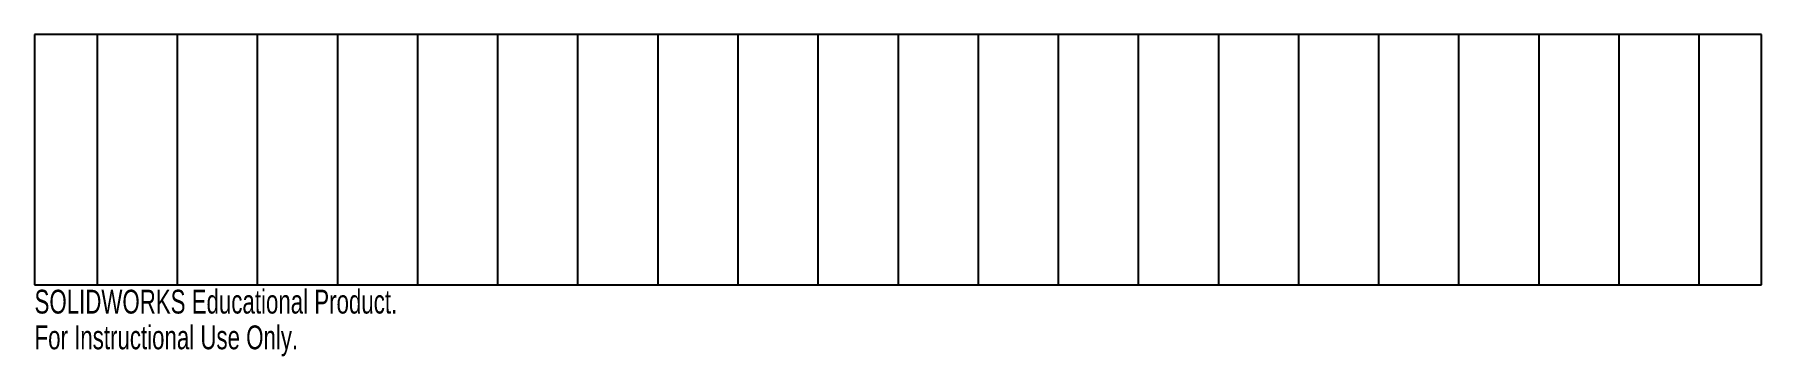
# Model space of a CAD drawing. Header units: inches. Extents: x -6.9 to 6.9, y -1.6 to 1.
import ezdxf

# ---------------------------------------------------------------- set-up
doc = ezdxf.new("R2010")
doc.units = ezdxf.units.IN
doc.header["$MEASUREMENT"] = 0
doc.styles.add('SLDTEXTSTYLE0', font='TXT', dxfattribs={"width": 0.7})

msp = doc.modelspace()

# ---------------------------------------------------------------- linework, layer by layer
at = {"color": 7, "linetype": 'Continuous', "lineweight": 25}
for p, q in [((-6.90633, 1), (-6.90633, -1)), ((6.90633, 1), (-6.90633, 1)), ((6.90633, -1), (6.90633, 1)), ((-6.90633, -1), (6.90633, -1))]:
    msp.add_line(p, q, dxfattribs=at)
at = {"color": 7, "linetype": 'Continuous'}
for p, q in [((-6.40633, 1), (-6.40633, -1)), ((-5.765697, 1), (-5.765697, -1)), ((-5.125064, 1), (-5.125064, -1)), ((-4.484431, 1), (-4.484431, -1)), ((-3.843798, 1), (-3.843798, -1)), ((-3.203165, 1), (-3.203165, -1)), ((-2.562532, 1), (-2.562532, -1)), ((-1.921899, 1), (-1.921899, -1)), ((-1.281266, 1), (-1.281266, -1)), ((-0.640633, 1), (-0.640633, -1)), ((0, 1), (0, -1)), ((0.640633, 1), (0.640633, -1)), ((1.281266, 1), (1.281266, -1)), ((1.921899, 1), (1.921899, -1)), ((2.562532, 1), (2.562532, -1)), ((3.203165, 1), (3.203165, -1)), ((3.843798, 1), (3.843798, -1)), ((4.484431, 1), (4.484431, -1)), ((5.125064, 1), (5.125064, -1)), ((5.765697, 1), (5.765697, -1)), ((6.40633, 1), (6.40633, -1))]:
    msp.add_line(p, q, dxfattribs=at)

# ---------------------------------------------------------------- texts
at = {"color": 7, "linetype": 'Continuous', "char_height": 0.1903, "attachment_point": 1, "style": 'SLDTEXTSTYLE0'}
for s, insert in [('SOLIDWORKS Educational Product.', (-6.90633, -1.04014)), ('For Instructional Use Only.', (-6.90633, -1.32559))]:
    msp.add_mtext(s, dxfattribs=dict(at, insert=insert))

doc.saveas('drawing.dxf')
